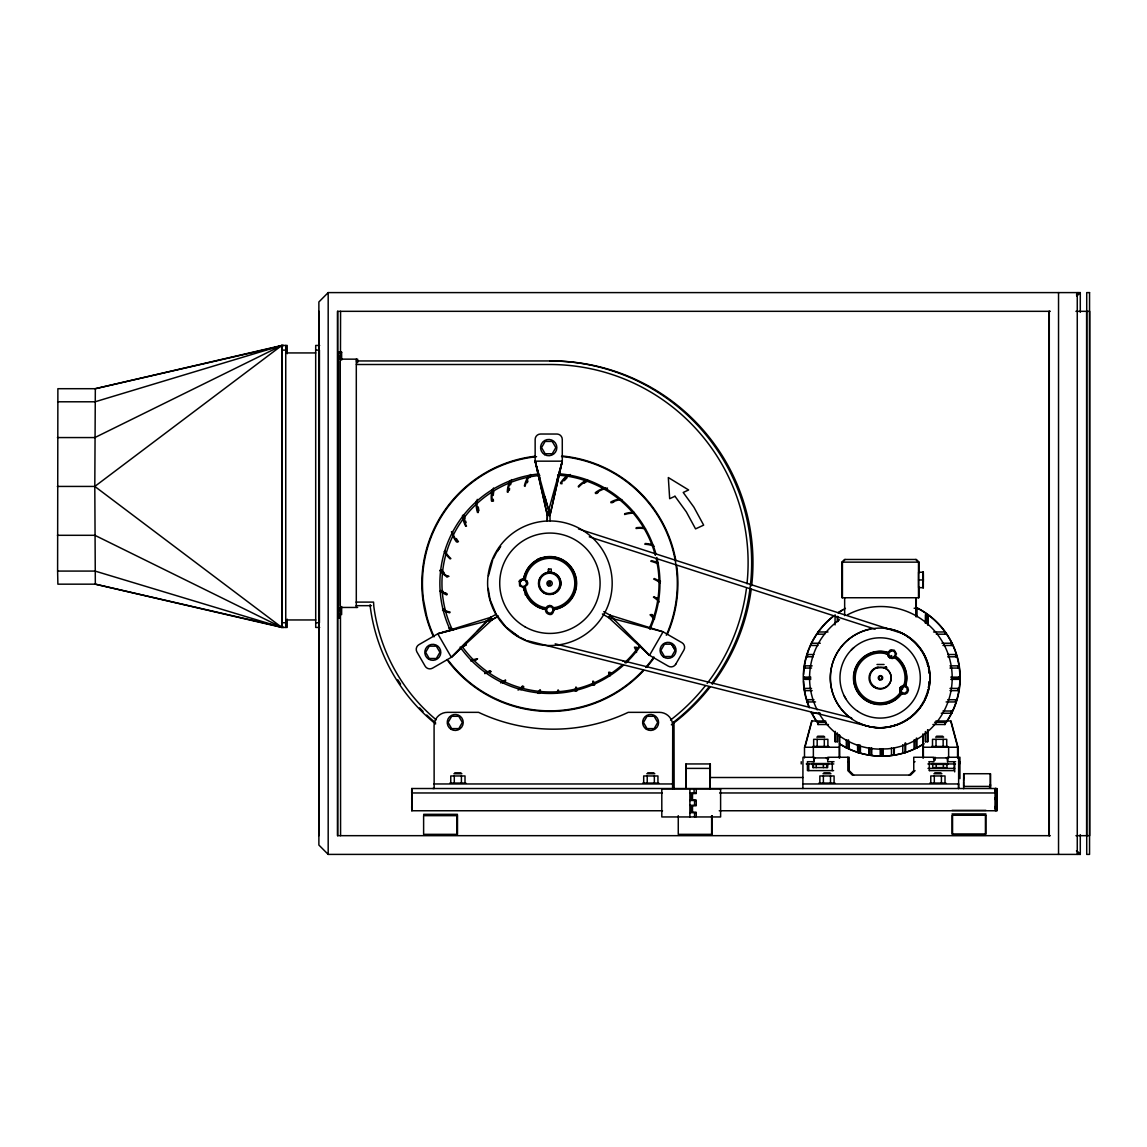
<?xml version="1.0" encoding="UTF-8"?>
<svg xmlns="http://www.w3.org/2000/svg" width="1147" height="1147" viewBox="0 0 1147 1147"><rect width="100%" height="100%" fill="white"/><g stroke="black" fill="none" stroke-linecap="round" stroke-linejoin="round"><path stroke-width="1.5" d="M338.48 356.014C339.34 364.101 336.874 353.72 340.258 356.488L340.286 611.451M340.272 352.043L340.272 359.14L357.635 359.169L357.635 362.739M411.716 799.631L411.716 797.624M556.682 481.525L562.274 461.166L547.248 515.447L549.972 515.447L562.288 461.166L535.133 461.166L547.363 515.462L547.248 520.81L547.363 515.462L535.147 461.166L535.147 439.459A5.405 5.405 0 0 1 540.567 434.025L557.213 434.039A5.405 5.405 0 0 1 562.274 439.459L562.288 461.166L549.972 515.447L550.073 520.824M923.12 580.64L923.048 577.271M923.263 581.328L923.292 574.604L923.048 576.697M990.406 786.699C990.449 792.047 990.391 781.853 990.434 785.294M995.324 799.631L995.338 797.624M996.743 799.631L996.886 797.595M278.234 625.904L283.352 627.438L95.33 584.167L57.88 584.167L57.608 571.077L57.88 388.704L95.33 388.704L283.352 345.448L274.807 348M287.223 619.194L287.194 627.438L281.847 627.438L95.33 584.167L94.8 486.428L95.33 388.704L281.847 345.448L287.194 345.448L287.223 353.692M338.508 611.451L338.508 608.785M818.112 724.517L818.112 722.295M835.288 741.722L835.303 731.399M837.525 733.248L837.511 741.722L835.088 741.722L835.03 731.557M839.36 735.041L839.346 747.242L804.491 747.242L804.491 757.923M922.991 747.242L923.005 733.808M923.321 581.988L923.321 572.238L918.604 572.238L918.604 587.651L923.321 587.651L923.263 572.238M925.615 741.722L925.629 733.248M927.851 729.678L927.837 741.722L925.414 741.722L925.357 731.557M963.681 781.953L963.681 788.706M996.901 806.828L996.901 807.875M902.847 687.34L902.761 686.652M900.868 686.695L903.033 685.505L905.729 685.734L907.75 687.383L908.467 690.15L907.363 692.788L905.198 694.121L902.589 694.05L900.352 692.344L901.456 693.448L899.922 695.426A26.41 26.41 0 0 1 855.103 686.322A26.41 26.41 0 0 1 885.398 652.055L887.807 652.715L890.316 649.933L894.244 650.177L896.481 653.761L894.732 657.575M923.106 587.651L923.048 572.238M963.695 780.992L963.738 778.182M990.377 773.723L990.348 786.412L963.652 786.412L963.681 773.723L990.463 773.723L990.506 786.412M282.004 627.438L282.004 345.448M285.746 627.438L285.746 345.448M319.655 627.438L315.712 627.438L315.683 350.122L315.712 345.448L319.655 345.448M340.258 356.488L338.465 356.488L338.494 352.043L341.62 352.043L341.648 360.072M341.648 606.548L341.62 614.563L338.494 614.563L338.508 612.011M340.286 608.225L340.272 607.466L340.258 610.304L338.48 610.304L338.494 607.466L338.508 608.225M339.842 614.089L339.784 618.075L338.379 618.075L338.379 354.81M340.272 614.563L340.286 612.011M685.877 788.089L685.906 763.945L710.308 763.945L710.323 779.128M710.093 788.089L710.108 763.945M835.03 624.929L835.088 614.763M837.267 621.545L837.296 616.455M846.902 748.217L846.945 739.887M849.167 741.55L849.124 748.217L846.357 748.217L846.3 739.887M858.185 752.532L858.228 744.647M860.451 746.224L860.408 752.532L857.626 752.532L857.583 744.647M869.512 754.984L869.555 748.016M871.777 748.016L871.734 754.984L868.953 754.984L868.91 748.016M883.061 748.776L883.018 755.658L880.236 755.658L880.193 748.776M894.33 748.016L894.287 754.984L891.506 754.984L891.463 748.016M905.671 743.084L905.614 752.547L902.789 752.547L902.746 744.661M914.661 748.217L914.718 739.887M915.908 608.254L915.851 616.728L915.836 597.745M916.295 616.599L916.353 608.254M916.955 738.224L916.883 748.217L914.116 748.217L914.073 739.887M923.106 583.192L923.106 584.181M923.048 582.619L923.321 584.569M923.278 576.697L923.091 574.647M925.357 623.237L925.414 614.763L928.152 614.763L928.21 624.929M927.579 624.929L927.636 614.763M995.381 788.519L995.381 810.757L995.424 788.519L995.309 792.964L719.613 792.964M996.729 792.964L996.757 788.519L411.73 788.519L411.701 792.964L662.335 792.964M803.101 777.508L710.208 777.508L710.165 788.706M340.272 359.14L340.258 356.014M527.649 583.077L527.505 584.368M524.222 587.565L519.677 585.959L519.29 581.171M902.832 687.913L902.273 689.333M549.556 605.501C545.097 605.63 543.95 612.383 548.08 613.989C555.119 617.215 552.467 606.06 556.739 608.756A26.41 26.41 0 0 0 568.582 564.568A26.41 26.41 0 0 0 524.408 576.411L523.921 578.862L527.176 581.228M899.678 688.917L900.323 692.301L898.804 694.437A24.919 24.919 0 0 1 856.508 685.849A24.919 24.919 0 0 1 885.083 653.518C888.495 656.213 887.577 650.564 887.649 654.765M545.485 609.358L545.9 607.996M545.614 608.942L545.671 608.627M476.191 659.697L477.496 658.88L476.191 659.697A28.919 28.919 0 0 1 470.614 660.887M545.542 609.143L543.076 608.756A26.41 26.41 0 0 1 524.408 590.074L523.921 587.637L527.434 584.612M899.735 688.673L900.481 687.153M524.122 576.339C524.939 579.981 519.949 578.217 519.218 581.3M804.965 747.242L811.961 720.99M804.635 747.242L811.703 720.99L825.654 720.99M894.617 657.647L896.639 659.267A24.919 24.919 0 0 1 904.553 682.895L903.807 685.404L905.327 685.591L906.015 683.196A26.41 26.41 0 0 0 897.628 658.149L895.649 656.629M927.192 692.559L928.109 689.404M547.363 515.462L548.768 510.372L544.94 496.794M887.893 652.442L885.455 651.768A26.696 26.696 0 0 0 854.83 686.422A26.696 26.696 0 0 0 900.151 695.612L902.058 693.82M464.65 645.689L466.098 644.901L464.65 645.689A28.919 28.919 0 0 1 462.757 645.89M899.865 688.386L900.166 687.741M492.651 560.223L488.522 575.651M924.324 700.129L926.762 694.121M493.296 558.79L496.192 553.055M874.028 687.196L876.623 687.985L873.928 687.139A11.097 11.097 0 0 1 878.014 667.052M546.015 607.795L543.449 607.308A24.919 24.919 0 0 1 525.842 589.687L525.326 587.149L523.95 587.622M552.237 453.753L555.822 447.588L552.237 441.423M521.469 586.332L519.648 583.25L521.426 580.167L525.025 580.167M519.691 583.25L521.469 580.167M524.982 586.332L526.803 583.25L524.982 580.167M548.166 606.863L546.345 609.946L548.166 613.028M548.123 613.028L551.721 613.028L553.499 609.946L551.678 606.863L548.123 606.863M675.554 664.486L683.884 650.077A5.405 5.405 0 0 0 681.892 642.664L663.081 631.811L610.046 615.193L608.598 617.559L649.532 655.31L668.328 666.163A5.405 5.405 0 0 0 675.554 664.486L675.741 664.185M614.978 620.212L609.946 615.208L649.517 655.31L663.081 631.811L608.598 617.559L602.404 613.975M675.167 650.349L671.583 656.514L664.471 656.514L660.901 650.349L664.486 644.184L671.612 644.184L675.167 650.349L671.583 644.184M551.693 613.028L553.471 609.946M902.488 689.046L900.768 690.695M923.493 701.534C913.643 720.674 890.359 731.155 869.899 726.739L527.19 640.671M497.009 551.721L500.637 546.388L497.081 551.721M490.973 617.258L437.781 633.789L418.956 644.643A5.405 5.405 0 0 0 416.805 651.754L425.136 666.163A5.405 5.405 0 0 0 432.534 668.156L451.345 657.288L490.859 617.272L495.619 614.577M496.981 616.928L492.335 619.609L437.767 633.789L451.33 657.288L466.212 642.277M477.353 631.022L488.493 619.767M1080.288 312.271L1080.288 292.6L328.185 292.6L318.88 301.962L318.88 845.038L328.185 854.4L1080.288 854.4L1080.288 834.729M845.081 559.478L842.428 562.145L842.428 597.745M1076.431 294.937L1078.768 292.6M815.302 757.923L813.969 759.257L813.969 761.708L814.098 757.264L802.972 757.264L802.871 788.519M909.299 775.057L913.772 770.612L913.743 757.264L933.773 757.264L933.959 761.708L929.113 761.708M915.077 770.612L910.603 775.057L852.293 775.057L847.848 770.612L847.848 757.264M1076.761 296.112L1080.288 292.6M918.962 587.063L918.962 597.745L841.97 597.745L841.97 562.145L844.651 559.478L916.281 559.478L918.962 562.145L918.962 572.826M451.345 657.288L492.335 619.609L485.511 621.387M57.35 486.428L94.8 486.428L281.847 345.448L281.847 627.438L95.072 571.077L57.608 571.077M891.821 650.492L888.853 652.457L889.068 655.998L892.294 657.589L895.219 655.625L895.004 652.07L891.821 650.492L888.853 652.442M889.728 657.805L888.423 656.629L889.484 655.969M446.814 576.74L448.706 576.296L446.814 576.74A28.919 28.919 0 0 1 439.745 570.417M498.4 616.054L492.206 619.624L490.859 617.272M893.742 658.149L892.18 658.478M654.636 617.272A28.919 28.919 0 0 0 652.012 614.52L650.048 614.835A28.904 28.904 0 0 1 653.862 619.079M899.778 690.981L900.854 690.652M876.968 667.783L883.792 667.626M889.269 726.811L895.578 725.148M437.767 633.789L453.108 629.803M551.334 605.731L553.757 607.724L556.352 607.308A24.919 24.919 0 0 0 567.521 565.629A24.919 24.919 0 0 0 525.842 576.798L525.326 579.335L523.333 578.805M553.341 609.731L556.825 609.028A26.696 26.696 0 0 0 568.826 564.367A26.696 26.696 0 0 0 524.165 576.339M549.743 605.501L550.417 605.53M892.051 658.493L889.599 657.733M523.362 587.68L524.122 590.16M1050.308 311.324L337.548 311.324L337.548 835.676L1050.308 835.676M1075.929 311.324L1089.65 311.324L1089.65 835.676L1075.929 835.676M281.976 350.122L285.718 350.122M315.683 350.122L319.425 350.122L319.425 622.749L315.683 622.749M338.494 352.53L341.634 352.53M285.761 352.932L315.726 352.932M356.316 360.947L551.177 360.947A201.8 201.8 0 0 1 751.643 585.802M356.402 364.502L549.814 364.502A198.23 198.23 0 0 1 746.984 583.78M57.608 401.794L95.072 401.794L281.847 345.448L94.871 437.566L57.422 437.566M552.266 441.423L545.126 441.423L541.57 447.588L545.14 453.753L552.266 453.753M568.267 474.844A28.919 28.919 0 0 0 560.439 483.045L562.073 483.747M605.458 487.69A28.919 28.919 0 0 0 595.279 492.708L596.655 493.511A28.904 28.904 0 0 1 598.204 492.407M492.206 489.568A28.919 28.919 0 0 0 491.475 500.895L493.454 501.139A28.904 28.904 0 0 1 493.267 499.246M57.422 535.305L94.871 535.305L281.847 627.438L94.8 486.428M841.97 562.145L918.962 562.145M548.524 569.012L551.234 569.012L551.234 572.683L548.524 572.683L548.524 569.012L548.567 572.683M918.575 579.952L923.034 579.952L923.048 587.651M521.426 586.332L525.025 586.332M356.072 602.103L373.549 602.103L373.836 606.591A177.57 177.57 0 0 0 436.204 719.814M356.129 605.673L371.513 605.673M340.286 607.451L357.635 607.451M914.116 608.254L916.883 608.254L916.94 616.599M340.286 608.785L340.286 610.118L338.48 610.304M338.494 614.089L340.272 614.089M285.761 619.953L315.726 619.953M281.976 622.749L285.718 622.749M827.991 631.968L817.883 631.968L817.883 634.191L824.621 634.191M933.572 631.968L945.357 631.968L945.357 634.191L936.31 634.191M511.863 632.169L518.587 636.614L505.841 626.893L496.121 614.233L490.013 599.465L488.235 588.425M525.699 640.155L519.949 637.331M820.306 643.238L811.373 643.238L811.373 645.474L817.997 645.474M941.931 643.238L951.867 643.238L951.867 645.474L942.949 645.474M813.954 654.521L807.058 654.521L807.058 656.744L813.323 656.744M947.709 654.521L956.197 654.521L956.197 656.787L947.709 656.787M924.425 656.084C919.693 646.335 911.378 638.09 901.786 633.273L578.489 528.925M926.891 662.12L925.041 657.604M876.996 664.486L884.079 664.486M812.162 665.848L804.592 665.848L804.592 668.07L811.517 668.07M949.988 665.848L958.648 665.848L958.648 668.07L949.988 668.07M484.708 673.619A28.919 28.919 0 0 0 489.998 671.482L491.203 671.482A28.919 28.919 0 0 1 489.482 672.314M608.914 676.07A28.904 28.904 0 0 0 608.656 672.271L610.648 672.515M810.771 677.131L803.918 677.131L803.918 679.354L810.771 679.354M950.763 677.131L959.322 677.131L959.322 679.354L950.763 679.354M803.918 678.235L810.771 678.235M951.838 678.235L959.322 678.235M518.086 690.107A28.904 28.904 0 0 0 522.329 686.293L523.519 686.293M519.906 689.691A28.919 28.919 0 0 0 522.645 687.053L523.835 687.053A28.919 28.919 0 0 1 521.096 689.691M811.517 688.401L804.592 688.401L804.592 690.637L812.162 690.637M949.988 688.401L958.648 688.401L958.648 690.637L949.988 690.637M813.94 699.684L807.044 699.684L807.044 701.95L815.531 701.95M947.694 699.727L956.182 699.727L956.182 701.95L946.117 701.95M942.949 711.011L951.867 711.011L951.867 713.233L941.271 713.233M811.373 713.233L820.306 713.233M935.895 720.99L950.963 720.99L958.032 747.242L958.175 757.923M826.299 722.295L817.883 722.295L817.883 724.517L828.435 724.517M934.604 722.295L945.071 722.295L945.071 724.517L932.912 724.517M817.668 736.216L823.89 736.216M936.511 736.216L942.734 736.216M816.779 737.105L824.779 737.105M935.622 737.105L943.623 737.105M812.764 746.453L828.779 746.453M931.622 746.453L947.623 746.453M958.175 747.242L922.819 747.242L922.819 757.923M828.851 757.923L813.366 757.923L813.366 747.242M933.142 757.923L948.626 757.923L948.626 747.242M801.223 761.708L801.223 763.945M814.112 761.708L807.416 761.708L807.445 770.612L833.597 770.612M834.041 761.708L827.69 761.708L827.819 757.264L849.181 757.264L849.181 770.612L853.626 775.057M847.862 761.708L849.153 761.708L849.153 770.612M913.772 761.708L915.048 761.708M955.623 761.708L947.494 761.708L947.494 757.264L959.939 757.264L959.939 778.627M958.634 761.708L959.924 761.708M811.832 763.529L828.535 763.529M931.823 763.529L947.838 763.529M806.226 763.945L833.812 763.945M927.923 763.945L955.508 763.945M958.792 763.945L958.935 761.708M811.832 764.418L828.535 764.418M931.823 764.418L947.838 764.418M685.877 768.39L710.093 768.39M928.009 768.39L954.705 768.39L954.705 771.888M929.314 770.612L954.189 770.612L954.189 761.708M454.771 772.834L460.994 772.834M647.697 772.834L653.919 772.834M823.861 772.834L830.07 772.834M934.776 772.834L940.999 772.834M453.882 773.723L461.883 773.723M646.808 773.723L654.808 773.723M822.973 773.723L830.973 773.723M933.887 773.723L941.888 773.723M449.882 783.071L465.883 783.071M642.807 783.071L658.822 783.071M818.958 783.071L834.973 783.071M929.887 783.071L945.902 783.071M433.982 783.96L672.701 783.96M802.871 783.96L958.62 783.96M695.799 788.864L661.805 788.864L661.805 816.951L695.799 816.951M689.877 793.165L695.799 793.165M689.877 800.477L695.799 800.477M689.877 805.337L695.799 805.337M952.053 810.37L985.933 810.37M411.701 810.757L662.507 810.757M719.241 810.757L996.915 810.757L996.858 790.742M689.877 812.649L695.799 812.649M952.053 813.926L985.933 813.926M423.616 814.327L457.495 814.327M952.053 835.288L985.933 835.288M432.849 788.491L434.14 788.519L434.082 725.693A13.348 13.348 0 0 1 447.445 712.344L478.586 712.344A174.803 174.803 0 0 0 628.226 712.344L659.367 712.344A13.348 13.348 0 0 1 672.716 725.693L672.601 788.519M546.431 609.717L543.004 609.028A26.696 26.696 0 0 1 524.165 590.16M622.635 660.858L623.452 660.973M549.972 515.447L535.147 461.166L539.821 478.127M555.177 643.84L851.561 717.836M875.147 629.13L589.286 536.839M905.872 685.791L906.302 683.254A26.696 26.696 0 0 0 897.829 657.934L895.821 656.385M876.423 688.386L876.523 688.429A11.097 11.097 0 0 0 891.19 678.709L891.205 677.26A11.097 11.097 0 0 0 890.101 673.074L889.384 671.812A11.097 11.097 0 0 0 883.735 667.454A11.097 11.097 0 0 1 886.373 668.744M891.047 655.525L891.778 655.926M603.766 611.623L610.046 615.193M1076.761 850.888L1080.288 854.4M1076.474 850.888L1079.987 854.4M946.347 757.923L947.68 759.257L947.68 761.708M827.044 757.923L828.378 759.257M826.5 757.923L827.833 759.257L826.356 757.923M915.836 559.478L918.503 562.145L918.503 597.745M635.954 641.517L649.517 655.31M888.423 656.629L887.764 655.252M525.14 594.418L525.613 595.25M527.176 581.257L527.634 582.891M522.329 686.293L522.645 687.053M950.705 720.99L957.702 747.242M927.378 663.697L928.21 666.837L927.306 663.697M489.998 671.482L489.955 670.665A28.904 28.904 0 0 1 484.679 672.787M923.091 575.005L923.106 577.271M995.338 808.277L995.324 806.312M411.716 808.277L411.716 806.312M996.915 792.964L996.886 788.519L996.843 810.757M995.467 788.519L995.496 792.964M954.691 763.945L954.705 768.39M927.565 729.85L927.636 741.722M925.93 614.763L925.973 621.545M923.278 583.192L923.077 585.285L923.048 583.192M916.281 738.224L916.353 748.217M904.997 743.084L905.069 752.547M893.699 748.016L893.742 754.984M882.416 748.776L882.459 755.658M881.297 748.776L881.34 755.658M871.132 748.016L871.175 754.984M859.806 744.647L859.849 752.532M848.536 739.887L848.579 748.217M837.84 616.455L837.869 621.545M837.267 733.248L837.31 741.722M686.092 763.945L686.121 788.089M996.901 798.57L996.901 799.33M963.767 773.723L963.781 778.483M923.106 572.238L923.263 587.651M923.335 579.249L923.263 580.64M923.12 579.249L923.048 581.328M923.306 735.485L923.392 757.923M839.661 735.041L839.733 757.923M1086.625 311.324L1086.625 835.676M1077.262 292.6L1077.262 854.4M1058.538 292.6L1058.538 854.4M1049.276 311.324L1049.276 835.676M1049.175 311.324L1049.175 835.676M985.431 815.259L985.431 833.941M959.623 761.708L959.623 763.945L959.494 761.708M958.763 677.131L958.763 679.354M958.62 757.264L958.634 788.519M958.519 783.96L958.519 788.519M958.089 665.848L958.089 668.07M958.089 688.401L958.089 690.637M957.559 747.242L957.559 757.923M955.652 654.521L955.652 656.787M955.637 699.727L955.637 701.95M952.555 815.259L952.555 833.955M951.322 643.238L951.322 645.474M951.322 711.011L951.322 713.233M946.949 764.418L946.949 767.587L932.712 767.587L932.712 764.418M946.734 746.453L946.734 739.328L932.497 739.328L932.497 746.453M945.013 783.071L945.013 775.96L930.776 775.96L930.776 783.071M944.841 631.968L944.841 634.191M944.841 722.295L944.841 724.517M943.364 764.418L943.364 767.587M943.149 739.328L943.149 746.453M941.415 775.96L941.415 783.071M936.239 764.418L936.239 767.587M936.024 739.328L936.024 746.453M935.092 757.264L935.092 760.232M934.303 775.96L934.303 783.071M929.314 761.708L929.342 770.612M916.281 597.745L916.281 616.082M844.651 597.745L844.651 615.638M839.174 747.242L839.174 757.923M834.084 783.071L834.084 775.96L819.847 775.96L819.847 783.071M832.278 761.708L832.292 770.612M830.5 775.96L830.5 783.071M827.89 746.453L827.89 739.328L813.653 739.328L813.653 746.453M827.661 764.418L827.661 767.587L812.721 767.587L812.721 764.418M826.958 764.418L826.958 767.587M824.306 739.328L824.306 746.453M823.374 764.418L823.374 767.587M823.374 775.96L823.374 783.071M817.18 739.328L817.18 746.453M816.248 764.418L816.248 767.587M813.409 764.418L813.409 767.587M808.75 763.501L808.721 770.612M807.603 654.521L807.603 656.744M807.588 699.684L807.588 701.95M805.151 665.848L805.151 668.07M804.477 677.131L804.477 679.354M712.144 815.66L712.144 834.342L678.264 834.342L678.264 815.66M711.642 815.66L711.642 834.342M694.566 800.477L694.566 805.337M694.566 812.649L694.566 816.951M694.093 788.864L694.093 793.165M692.501 793.538L692.501 800.104M692.501 805.71L692.501 812.277M692.028 793.538L692.028 800.104M692.028 805.71L692.028 812.277M689.877 788.864L689.877 816.951M674.121 788.519L674.02 725.693A13.348 13.348 0 0 0 673.561 722.252M657.934 783.071L657.934 775.96L643.696 775.96L643.696 783.071M654.335 775.96L654.335 783.071M647.223 775.96L647.223 783.071M465.008 783.071L465.008 775.96L450.757 775.96L450.757 783.071M461.409 775.96L461.409 783.071M456.993 815.66L456.993 834.342M454.284 775.96L454.284 783.071M356.301 359.169L356.301 607.451M340.573 311.324L340.473 352.487M340.473 613.76L340.573 835.676M338.523 360.947L338.523 605.673M337.648 311.324L337.648 835.676M328.185 292.6L328.185 854.4M318.923 311.324L318.923 835.676M885.269 628.355A49.837 49.837 0 0 1 928.281 691.024A49.837 49.837 0 0 1 859.447 723.241M849.712 717.348A49.837 49.837 0 0 1 870.659 629.029M845.769 698.638A40.159 40.145 0 0 1 844.092 695.555M851.289 650.062A40.159 40.145 0 0 1 853.827 647.639M916.209 607.609A78.311 78.297 0 0 1 945.73 722.753M923.65 743.873A78.311 78.297 0 0 1 839.518 743.873M817.438 722.753A78.311 78.297 0 0 1 811.359 712.473M809.237 707.799A78.311 78.297 0 0 1 833.912 615.71M838.084 612.727A78.311 78.297 0 0 1 845.425 608.383M916.496 607.609A78.311 78.297 0 0 1 946.003 722.753M923.937 743.873A78.311 78.297 0 0 1 839.79 743.873M816.764 721.334A78.311 78.297 0 0 1 811.632 712.473M808.893 706.222A78.311 78.297 0 0 1 803.631 681.246M803.631 674.422A78.311 78.297 0 0 1 808.893 649.446M809.524 647.869A78.311 78.297 0 0 1 832.851 616.771M838.371 612.727A78.311 78.297 0 0 1 842.715 610.018M847.49 614.821A71.315 71.315 0 0 1 949.2 657.374A71.315 71.315 0 0 1 887.62 748.833L878.287 749.106A71.315 71.315 0 0 1 818.614 712.588M817.151 709.85A71.315 71.315 0 0 1 839.547 619.724M676.644 565.614A128.02 128.02 0 0 1 667.267 634.477M654.091 657.776A128.02 128.02 0 0 1 646.851 666.995M643.496 670.737A128.02 128.02 0 0 1 446.957 659.568M433.365 636.499A128.02 128.02 0 0 1 535.391 456.219M562.145 455.99A128.02 128.02 0 0 1 675.855 560.654M656.844 557.428A110.04 110.04 0 0 1 649.905 629.359M639.496 647.338A110.04 110.04 0 0 1 625.889 663.023M623.538 665.203A110.04 110.04 0 0 1 460.133 647.051M449.782 629.043A110.04 110.04 0 0 1 538.101 474.012M560.467 473.883A110.04 110.04 0 0 1 656.041 554.331M561.528 456.52A127.432 127.432 0 0 1 666.292 635.252M653.933 656.973A127.432 127.432 0 0 1 645.675 667.439M643.438 669.92A127.432 127.432 0 0 1 448.778 661.002M434.14 636.771A127.432 127.432 0 0 1 426.784 616.398L423.53 600.053A127.432 127.432 0 0 1 536.552 456.692M549.872 360.947A201.8 201.8 0 0 1 711.957 682.952M708.961 686.895A201.8 201.8 0 0 1 672.716 722.839M751.242 589.085A201.8 201.8 0 0 1 712.273 684.272M710.251 686.895A201.8 201.8 0 0 1 671.382 724.832M435.631 723.972A181.111 181.111 0 0 1 370.295 607.064L370.209 605.673A64.046 64.046 0 0 1 370.166 604.684M435.631 722.897A181.111 181.111 0 0 1 426.741 715.025M423.1 711.498A181.111 181.111 0 0 1 419.573 707.857M400.575 684.042A181.111 181.111 0 0 1 397.808 679.784M746.41 588.612A198.23 198.23 0 0 1 707.154 683.426M705.147 685.978A198.23 198.23 0 0 1 670.551 720.029M537.154 559.607A26.969 26.969 0 0 1 540.366 558.159M509.34 490.429A28.904 28.904 0 0 1 509.612 488.55M510.515 484.851A28.904 28.904 0 0 1 511.146 483.059M509.956 480.923A28.919 28.919 0 0 0 507.275 491.948L508.006 492.335A28.904 28.904 0 0 1 511.548 479.618M493.267 495.447A28.904 28.904 0 0 1 493.755 491.676M492.264 501.139A28.904 28.904 0 0 1 493.54 487.991M577.271 689.361A28.919 28.919 0 0 1 576.683 691.168M575.493 691.168A28.919 28.919 0 0 0 576.54 687.526L575.894 687.024A28.904 28.904 0 0 1 574.833 690.666M540.624 691.928A28.919 28.919 0 0 1 539.448 693.433M538.244 693.433A28.919 28.919 0 0 0 540.495 690.365L540.051 689.662A28.904 28.904 0 0 1 537.8 692.731M557.858 692.258A28.919 28.919 0 0 0 558.646 690.523L558.087 689.906A28.904 28.904 0 0 1 556.41 693.318M444.219 572.783A28.904 28.904 0 0 1 441.638 569.973M447.502 576.281A28.904 28.904 0 0 1 440.448 569.973M594.705 683.354A28.919 28.919 0 0 1 594.447 685.246M593.243 685.246A28.919 28.919 0 0 0 593.659 681.461L592.913 681.074A28.904 28.904 0 0 1 592.512 684.859M609.458 672.515A28.919 28.919 0 0 1 609.702 676.314M476.306 658.88A28.904 28.904 0 0 1 470.729 660.055M505.297 681.805A28.919 28.919 0 0 1 503.676 682.823M502.486 682.823A28.919 28.919 0 0 0 505.641 680.701L505.454 679.899A28.904 28.904 0 0 1 500.622 682.909M446.728 593.544A28.904 28.904 0 0 1 445.05 592.655M443.43 591.651A28.904 28.904 0 0 1 441.882 590.533M440.075 591.092A28.919 28.919 0 0 0 446.656 594.892L447.258 594.332A28.904 28.904 0 0 1 440.677 590.533M527.29 482.744A28.904 28.904 0 0 1 527.993 480.98M529.756 477.596A28.904 28.904 0 0 1 530.789 476.005M528.939 475.503A28.919 28.919 0 0 0 524.38 485.884L525.039 486.4A28.904 28.904 0 0 1 530.731 474.485M444.219 609.544A28.904 28.904 0 0 1 442.556 608.613M442.513 610.204A28.919 28.919 0 0 0 449.653 612.785L450.154 612.125A28.904 28.904 0 0 1 443.014 609.544M634.105 512.365A28.919 28.919 0 0 0 624.728 513.713L624.628 514.53A28.904 28.904 0 0 1 633.99 513.182M564.324 480.679A28.904 28.904 0 0 1 566.948 477.926M560.883 483.747A28.904 28.904 0 0 1 570.303 474.5M444.262 551.435A28.919 28.919 0 0 0 450.111 558.89L450.871 558.575A28.904 28.904 0 0 1 445.022 551.119M584.038 483.303A28.904 28.904 0 0 1 587.235 481.267M587.422 479.632A28.919 28.919 0 0 0 578.274 486.357L578.604 487.117A28.904 28.904 0 0 1 587.737 480.407M658.407 563.206A28.919 28.919 0 0 0 651.281 560.625L650.779 561.284A28.904 28.904 0 0 1 657.905 563.865M656.199 558.775A108.535 108.535 0 0 1 649.36 628.212M639.739 645.202A108.535 108.535 0 0 1 624.699 662.636M622.061 665.031A108.535 108.535 0 0 1 462.27 646.65M452.377 629.832A108.535 108.535 0 0 1 539.85 475.403M557.6 475.116A108.535 108.535 0 0 1 655.338 555.334M478.973 510.716A28.904 28.904 0 0 1 478.299 506.974M476.22 501.167A28.919 28.919 0 0 0 477.467 512.437L478.285 512.551A28.904 28.904 0 0 1 477.267 499.375M652.686 544.825A28.919 28.919 0 0 0 645.216 543.52L644.829 544.252A28.904 28.904 0 0 1 654.105 546.187M612.154 502.744A28.904 28.904 0 0 1 613.874 501.927M619.925 498.959A28.919 28.919 0 0 0 610.921 501.927L610.964 502.744A28.904 28.904 0 0 1 621.846 499.562M636.442 647.166A28.919 28.919 0 0 1 637.273 648.887M636.786 650.65A28.919 28.919 0 0 0 635.237 647.166L634.42 647.209A28.904 28.904 0 0 1 636.542 652.485M643.868 527.706A28.919 28.919 0 0 0 636.27 527.72L636.026 528.509A28.904 28.904 0 0 1 645.489 528.81M595.465 493.525A28.904 28.904 0 0 1 607.48 488.063M658.88 580.196A28.919 28.919 0 0 1 660.5 581.199M659.31 581.199A28.919 28.919 0 0 0 654.277 578.532L653.661 579.077A28.904 28.904 0 0 1 660.242 582.877M650.808 614.52A28.919 28.919 0 0 1 654.622 618.763M656.887 597.745A28.919 28.919 0 0 1 658.378 598.92M658.607 600.182A28.919 28.919 0 0 0 654.12 596.684L653.417 597.128A28.904 28.904 0 0 1 659.238 601.989M453.811 629.76A28.919 28.919 0 0 1 450.068 629.101M456.09 629.158A28.904 28.904 0 0 1 448.62 627.853M466.169 522.731A28.904 28.904 0 0 1 465.567 520.924M465.094 519.075A28.904 28.904 0 0 1 464.521 515.318M462.499 515.347A28.919 28.919 0 0 0 465.682 526.244L466.499 526.201A28.904 28.904 0 0 1 463.316 515.318M456.363 538.545A28.904 28.904 0 0 0 458.47 541.699L456.463 541.886A28.919 28.919 0 0 1 451.445 531.721M457.28 541.699A28.904 28.904 0 0 1 452.248 531.534M989.531 786.312L989.531 787.1L989.531 786.312M548.266 583.25C550.517 588.096 551.779 579.163 548.266 583.25M929.342 681.39L928.468 687.842L929.385 681.39M429.236 646.162L425.652 652.328L429.236 658.493L436.347 658.493L439.918 652.328L436.333 646.162L429.207 646.162M451.674 716.287L448.09 722.452L451.674 728.617L458.786 728.617L462.341 722.452L458.757 716.287L451.646 716.287M647.051 716.287L643.467 722.452L647.051 728.617L654.163 728.617L657.718 722.452L654.134 716.287L647.023 716.287M935.292 757.923L933.959 759.257L935.436 757.923M903.85 686.279L900.839 688.257L901.112 691.799L904.252 693.39L907.22 691.426L906.99 687.87L903.807 686.279M674.981 496.264L669.676 498.701L668.328 477.553L688.63 489.97L683.211 492.464L693.878 507.132L703.656 525.14L695.555 528.882L686.336 511.892L674.981 496.264M548.567 572.238L548.452 572.253A11.097 11.097 0 0 0 540.552 589.2A11.097 11.097 0 0 0 559.249 589.2A11.097 11.097 0 0 0 551.349 572.253L548.567 572.238M1089.55 292.6L1086.725 292.6L1086.725 854.4L1089.55 854.4L1089.55 292.6M928.626 668.414L929.17 673.26L928.583 668.414M720.617 788.864L696.258 788.864L696.258 793.538L690.824 793.538L690.824 800.104L696.258 800.104L696.258 805.71L690.824 805.71L690.824 812.277L696.258 812.277L696.258 816.951L720.617 816.951L720.603 788.864M985.933 815.259L952.053 815.259L952.053 833.941L985.933 833.955L985.933 815.259M457.495 815.66L423.616 815.66L423.616 834.342L457.495 834.342L457.495 815.66M411.888 792.964L411.859 788.519L411.816 810.757L411.888 792.964M518.745 637.187A62.296 62.296 0 0 0 612.183 583.25A62.296 62.296 0 0 0 518.745 529.297A62.296 62.296 0 0 0 518.745 637.187M524.81 626.706A50.196 50.196 0 0 0 600.096 583.25A50.196 50.196 0 0 0 524.81 539.778A50.196 50.196 0 0 0 524.81 626.706M852.307 719.269A49.837 49.837 0 0 0 929.873 681.39A49.837 49.837 0 0 0 858.286 633.158A49.837 49.837 0 0 0 852.307 719.269M857.698 711.24A40.159 40.145 0 0 0 920.195 680.716A40.159 40.145 0 0 0 862.53 641.861A40.159 40.145 0 0 0 857.698 711.24M873.971 686.307A10.681 10.681 0 0 0 891.061 679.225A10.681 10.681 0 0 0 876.38 667.97A10.681 10.681 0 0 0 873.971 686.307M886.617 667.339A12.015 12.015 0 0 0 885.197 666.665A12.015 12.015 0 0 1 886.602 667.339M879.362 679.755A2.222 2.222 0 0 0 882.703 677.834A2.222 2.222 0 0 0 879.362 675.913A2.222 2.222 0 0 0 879.362 679.755M879.52 679.081A1.577 1.577 0 0 0 882.043 678.035A1.577 1.577 0 0 0 879.878 676.386A1.577 1.577 0 0 0 879.52 679.081M544.022 593.056A11.126 11.126 0 0 0 560.711 583.422A11.126 11.126 0 0 0 544.022 573.787A11.126 11.126 0 0 0 544.022 593.056M543.348 591.537A10.237 10.237 0 0 0 559.722 584.755A10.237 10.237 0 0 0 545.657 573.973A10.237 10.237 0 0 0 543.348 591.537M548.237 585.73A2.667 2.667 0 0 0 552.252 583.422A2.667 2.667 0 0 0 548.237 581.113A2.667 2.667 0 0 0 548.237 585.73M544.639 454.642A8.144 8.144 0 0 0 556.854 447.588A8.144 8.144 0 0 0 544.639 440.548A8.144 8.144 0 0 0 544.639 454.642M428.605 659.152A8.015 8.015 0 0 0 440.806 652.543A8.015 8.015 0 0 0 428.978 645.288A8.015 8.015 0 0 0 428.605 659.152M663.31 656.801A8.015 8.015 0 0 0 676.013 651.224A8.015 8.015 0 0 0 664.83 643.008A8.015 8.015 0 0 0 663.31 656.801M451.043 729.277A8.015 8.015 0 0 0 463.23 722.667A8.015 8.015 0 0 0 451.416 715.413A8.015 8.015 0 0 0 451.043 729.277M646.421 729.277A8.015 8.015 0 0 0 658.607 722.667A8.015 8.015 0 0 0 646.793 715.413A8.015 8.015 0 0 0 646.421 729.277"/></g></svg>
